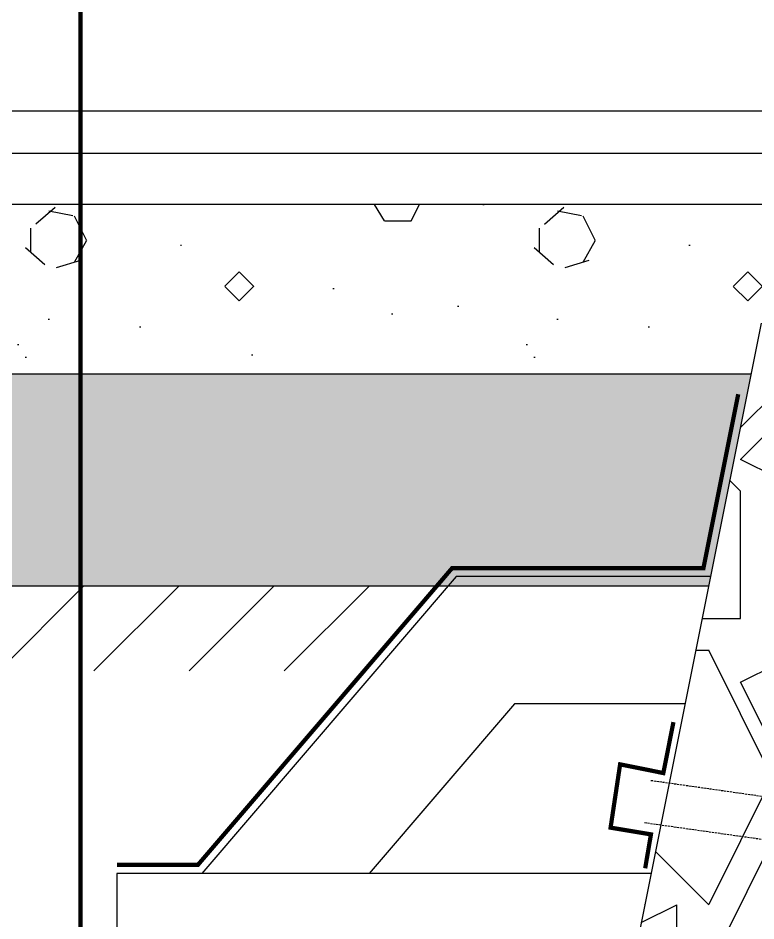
# Model space of a CAD drawing. Extents: x 1332 to 175445, y 256143 to 386027.
# Drawn here: x 44072 to 44942, y 381845 to 382909 of the extents above; entities that cross this region are included whole.
import ezdxf

# ---------------------------------------------------------------- set-up
doc = ezdxf.new("R2010")
doc.units = 0
doc.header["$LTSCALE"] = 10
doc.header["$MEASUREMENT"] = 0
doc.linetypes.add('DASH', pattern=[0.35, 0.25, -0.1])
for name, color, linetype in [('-HD-轮廓线', 4, 'Continuous'), ('00-Ped..Face', 4, 'Continuous'), ('00-Ped..Hatch', 8, 'Continuous'), ('00-Ped..Section', 5, 'Continuous'), ('00-园建', 4, 'Continuous'), ('00-填充', 8, 'Continuous'), ('00-标高', 3, 'Continuous'), ('00-结构边线', 5, 'Continuous'), ('S-4-铺装填充', 8, 'Continuous'), ('Wall-LLS', 4, 'Continuous')]:
    doc.layers.add(name, color=color, linetype=linetype)

msp = doc.modelspace()

# ---------------------------------------------------------------- hatches: boundary and pattern name
at = {"layer": '00-Ped..Hatch'}
h = msp.add_hatch(dxfattribs=at)
h.set_pattern_fill('卵石砌体', color=256, scale=50, style=0)
h.set_pattern_definition([(0, (7916.673643311122, 41837.53309997208), (0, 375), [18.75, -56.25, 18.75, -281.25]), (0, (8010.423643311122, 41875.03309997208), (0, 375), [18.75, -356.25]), (0, (7822.923643311122, 41912.53309997208), (0, 375), [37.5, -337.5]), (0, (7729.173643311122, 41931.28309997208), (0, 375), [56.25, -318.75]), (0, (7916.673643311122, 41950.03309997208), (0, 375), [37.5, -37.5, 56.25, -243.75]), (0, (7897.923643311122, 42006.28309997208), (0, 375), [56.25, -318.75]), (0, (7804.173643311122, 42025.03309997208), (0, 375), [56.25, -131.25, 56.25, -131.25]), (0, (7729.173643311122, 42081.28309997208), (0, 375), [56.25, -18.75, 18.75, -281.25]), (0, (7972.923643311122, 42118.78309997208), (0, 375), [18.75, -356.25]), (0, (7897.923643311122, 42156.28309997208), (0, 375), [37.5, -337.5]), (90, (7654.173643311122, 42175.03309997208), (-375, 2.296212748401287e-14), [37.5, -337.5]), (90, (7691.673643311122, 41912.53309997208), (-375, 2.296212748401287e-14), [18.75, -37.5, 56.25, -262.5]), (90, (7785.423643311122, 41950.03309997208), (-375, 2.296212748401287e-14), [75, -18.75, 18.75, -262.5]), (90, (7841.673643311122, 42043.78309997208), (-375, 2.296212748401287e-14), [56.25, -318.75]), (90, (7860.423643311122, 41875.03309997208), (-375, 2.296212748401287e-14), [37.5, -337.5]), (90, (7879.173643311122, 42175.03309997208), (-375, 2.296212748401287e-14), [37.5, -337.5]), (90, (7897.923643311122, 41950.03309997208), (-375, 2.296212748401287e-14), [37.5, -187.5, 18.75, -131.25]), (90, (7954.173643311122, 42137.53309997208), (-375, 2.296212748401287e-14), [18.75, -18.75, 18.75, -318.75]), (90, (7972.923643311122, 41968.78309997208), (-375, 2.296212748401287e-14), [37.5, -56.25, 37.5, -243.75]), (90, (7991.673643311122, 41875.03309997208), (-375, 2.296212748401287e-14), [37.5, -337.5]), (45, (7672.923643311122, 41875.03309997208), (2.220446049250313e-14, 374.9999993707382), [53.032875, -106.06601, 79.5495, -291.681695]), (45, (7654.173643311122, 41875.03309997208), (2.220446049250313e-14, 374.9999993707382), [53.0330085, -477.297075]), (45, (7860.423643311122, 41912.53309997208), (2.220446049250313e-14, 374.9999993707382), [53.0330085, -477.297075]), (45, (7822.923643311122, 42100.03309997208), (2.220446049250313e-14, 374.9999993707382), [53.0330085, -477.297075]), (45, (7991.673643311122, 41912.53309997208), (2.220446049250313e-14, 374.9999993707382), [53.0330085, -477.297075]), (45, (7672.923643311122, 41950.03309997208), (2.220446049250313e-14, 374.9999993707382), [26.516504, -503.81355]), (45, (7710.423643311122, 42062.53309997208), (2.220446049250313e-14, 374.9999993707382), [26.516504, -503.81355]), (45, (7747.923643311122, 41931.28309997208), (2.220446049250313e-14, 374.9999993707382), [26.516504, -503.81355]), (45, (7785.423643311122, 42062.53309997208), (2.220446049250313e-14, 374.9999993707382), [26.516504, -503.81355]), (45, (7897.923643311122, 41987.53309997208), (2.220446049250313e-14, 374.9999993707382), [26.516504, -503.81355]), (45, (7897.923643311122, 42193.78309997208), (2.220446049250313e-14, 374.9999993707382), [26.516504, -503.81355]), (45, (7935.423643311122, 42156.28309997208), (2.220446049250313e-14, 374.9999993707382), [26.516504, -503.81355]), (45, (7954.173643311122, 41950.03309997208), (2.220446049250313e-14, 374.9999993707382), [26.516504, -503.81355]), (45, (7972.923643311122, 41856.28309997208), (2.220446049250313e-14, 374.9999993707382), [26.516504, -503.81355]), (45, (7972.923643311122, 42006.28309997208), (2.220446049250313e-14, 374.9999993707382), [26.516504, -503.81355]), (45, (7972.923643311122, 42193.78309997208), (2.220446049250313e-14, 374.9999993707382), [26.516504, -503.81355]), (45, (7991.673643311122, 42118.78309997208), (2.220446049250313e-14, 374.9999993707382), [26.516504, -503.81355]), (135, (7916.673643311122, 42156.28309997208), (-374.9999993707382, 2.220446049250313e-14), [26.516504, -503.81355]), (135, (7954.173643311122, 42193.78309997208), (-374.9999993707382, 2.220446049250313e-14), [26.516504, -503.81355]), (135, (7972.923643311122, 42118.78309997208), (-374.9999993707382, 2.220446049250313e-14), [26.516504, -503.81355]), (135, (8029.173643311122, 42193.78309997208), (-374.9999993707382, 2.220446049250313e-14), [26.516504, -503.81355]), (135, (7841.673643311122, 42062.53309997208), (-374.9999993707382, 2.220446049250313e-14), [26.516504, -503.81355]), (135, (7804.173643311122, 42025.03309997208), (-374.9999993707382, 2.220446049250313e-14), [26.516504, -503.81355]), (135, (7691.673643311122, 41931.28309997208), (-374.9999993707382, 2.220446049250313e-14), [26.516504, -503.81355]), (135, (7729.173643311122, 41931.28309997208), (-374.9999993707382, 2.220446049250313e-14), [26.516504, -503.81355]), (135, (7766.673643311122, 42062.53309997208), (-374.9999993707382, 2.220446049250313e-14), [26.516504, -503.81355]), (135, (7691.673643311122, 42006.28309997208), (-374.9999993707382, 2.220446049250313e-14), [26.516504, -503.81355]), (135, (7916.673643311122, 41950.03309997208), (-374.9999993707382, 2.220446049250313e-14), [26.516504, -503.81355]), (135, (7972.923643311122, 41987.53309997208), (-374.9999993707382, 2.220446049250313e-14), [26.516504, -503.81355]), (135, (7991.673643311122, 41912.53309997208), (-374.9999993707382, 2.220446049250313e-14), [26.516504, -503.81355]), (135, (7991.673643311122, 41950.03309997208), (-374.9999993707382, 2.220446049250313e-14), [26.516504, -503.81355]), (135, (8010.423643311122, 41875.03309997208), (-374.9999993707382, 2.220446049250313e-14), [26.516504, -503.81355]), (135, (7710.423643311122, 42100.03309997208), (-374.9999993707382, 2.220446049250313e-14), [53.0330085, -477.297075]), (135, (7897.923643311122, 41987.53309997208), (-374.9999993707382, 2.220446049250313e-14), [53.0330085, -477.297075]), (135, (7879.173643311122, 41856.28309997208), (-374.9999993707382, 2.220446049250313e-14), [132.582521, -397.74756]), (26.56505119999999, (7654.173643311122, 42025.03309997208), (374.9999984068368, 3.056912567522829e-06), [41.925, -796.6004499999999]), (26.56505119999999, (7710.423643311122, 41912.53309997208), (374.9999984068368, 3.056912567522829e-06), [41.925, -796.6004499999999]), (26.56505119999999, (7785.423643311122, 42081.28309997208), (374.9999984068368, 3.056912567522829e-06), [41.925, -796.6004499999999]), (26.56505119999999, (7935.423643311122, 41837.53309997208), (374.9999984068368, 3.056912567522829e-06), [41.925, -796.6004499999999]), (26.56505119999999, (7879.173643311122, 41931.28309997208), (374.9999984068368, 3.056912567522829e-06), [41.925, -796.6004499999999]), (26.56505119999999, (7916.673643311122, 42006.28309997208), (374.9999984068368, 3.056912567522829e-06), [41.925, -796.6004499999999]), (26.56505119999999, (7860.423643311122, 42137.53309997208), (374.9999984068368, 3.056912567522829e-06), [41.925, -796.6004499999999]), (26.56505119999999, (7991.673643311122, 42118.78309997208), (374.9999984068368, 3.056912567522829e-06), [41.925, -796.6004499999999]), (63.43494880000001, (7691.673643311122, 42025.03309997208), (3.736309928115134e-07, 374.9999997484776), [41.925, -796.6004499999999]), (63.43494880000001, (7691.673643311122, 42043.78309997208), (3.736309928115134e-07, 374.9999997484776), [41.925, -796.6004499999999]), (63.43494880000001, (7841.673643311122, 42100.03309997208), (3.736309928115134e-07, 374.9999997484776), [83.85, -754.67545]), (63.43494880000001, (7972.923643311122, 42081.28309997208), (3.736309928115134e-07, 374.9999997484776), [41.925, -796.6004499999999]), (63.43494880000001, (7954.173643311122, 42025.03309997208), (3.736309928115134e-07, 374.9999997484776), [41.925, -796.6004499999999]), (63.43494880000001, (7766.673643311122, 41950.03309997208), (3.736309928115134e-07, 374.9999997484776), [41.925, -796.6004499999999]), (63.43494880000001, (7954.173643311122, 42156.28309997208), (3.736309928115134e-07, 374.9999997484776), [41.925, -796.6004499999999]), (63.43494880000001, (8010.423643311122, 42137.53309997208), (3.736309928115134e-07, 374.9999997484776), [41.925, -796.6004499999999]), (116.5650512, (7672.923643311122, 42137.53309997208), (-3.056912700749592e-06, 374.9999984068368), [41.92499999999998, -796.6004499999996]), (116.5650512, (7879.173643311122, 41837.53309997208), (-3.056912700749592e-06, 374.9999984068368), [41.92499999999998, -796.6004499999996]), (116.5650512, (7710.423643311122, 42081.28309997208), (-3.056912700749592e-06, 374.9999984068368), [41.92499999999998, -796.6004499999996]), (116.5650512, (7991.673643311122, 42043.78309997208), (-3.056912700749592e-06, 374.9999984068368), [41.92499999999998, -796.6004499999996]), (116.5650512, (7860.423643311122, 42025.03309997208), (-3.056912700749592e-06, 374.9999984068368), [41.92499999999998, -796.6004499999996]), (116.5650512, (7972.923643311122, 42100.03309997208), (-3.056912700749592e-06, 374.9999984068368), [41.92499999999998, -796.6004499999996]), (116.5650512, (7785.423643311122, 42025.03309997208), (-3.056912700749592e-06, 374.9999984068368), [41.92499999999998, -796.6004499999996]), (116.5650512, (7710.423643311122, 41950.03309997208), (-3.056912700749592e-06, 374.9999984068368), [41.92499999999998, -796.6004499999996]), (153.4349488, (7691.673643311122, 42118.78309997208), (-374.9999997484776, 3.736310372204343e-07), [41.925, -796.6004499999999]), (153.4349488, (7822.923643311122, 41912.53309997208), (-374.9999997484776, 3.736310372204343e-07), [41.925, -796.6004499999999]), (153.4349488, (7747.923643311122, 42081.28309997208), (-374.9999997484776, 3.736310372204343e-07), [41.925, -796.6004499999999]), (153.4349488, (7972.923643311122, 41931.28309997208), (-374.9999997484776, 3.736310372204343e-07), [41.925, -796.6004499999999]), (153.4349488, (7916.673643311122, 41837.53309997208), (-374.9999997484776, 3.736310372204343e-07), [41.925, -796.6004499999999]), (153.4349488, (7954.173643311122, 42137.53309997208), (-374.9999997484776, 3.736310372204343e-07), [41.925, -796.6004499999999]), (153.4349488, (7897.923643311122, 42006.28309997208), (-374.9999997484776, 3.736310372204343e-07), [41.925, -796.6004499999999]), (153.4349488, (7691.673643311122, 42118.78309997208), (-374.9999997484776, 3.736310372204343e-07), [41.925, -796.6004499999999]), (153.4349488, (8029.173643311122, 42025.03309997208), (-374.9999997484776, 3.736310372204343e-07), [41.925, -796.6004499999999]), (243.4349488, (7672.923643311122, 41875.03309997208), (-3.736308817892109e-07, -374.9999997484776), [41.925, -796.6004499999999])])
h.paths.add_polyline_path([(44886.15251611652, 382238.7593985638), (44936.14723615146, 382488.7329992233), (41006.59857791971, 382489.1074751994), (41006.59857791971, 382239.1074751994)])
h = msp.add_hatch(dxfattribs=at)
h.set_pattern_fill('ANSI31', color=256, scale=50, style=0)
h.set_pattern_definition([(45, (200276.3291344471, 107987.6876585867), (-56.1266007566822, 56.12660075668221), [])])
h.paths.add_polyline_path([(44479.93207751504, 382139.2750117213), (44565.64636256589, 382239.2750117212), (41006.59857791971, 382239.2750117214), (41006.59857791971, 382139.2750117214)])
at = {"layer": '00-填充'}
h = msp.add_hatch(dxfattribs=at)
h.set_pattern_fill('毛石砌体', color=256, scale=50, style=0)
h.set_pattern_definition([(0, (45336.01867544837, 381113.1061388832), (750, 750), [225, -525]), (0, (45786.01867544837, 381188.1061388832), (750, 750), [187.5, -562.5]), (0, (45748.51867544837, 381225.6061388832), (750, 750), [150, -600]), (0, (45523.51867544837, 381413.1061388832), (750, 750), [112.5, -112.5, 150, -375]), (0, (45523.51867544837, 381450.6061388832), (750, 750), [150, -37.5, 187.5, -375]), (0, (45186.01867544837, 381600.6061388832), (750, 750), [187.5, -562.5]), (0, (45898.51867544837, 381638.1061388832), (750, 750), [187.5, -562.5]), (90, (45186.01867544837, 381263.1061388832), (-749.9999999999999, 750.0000000000001), [112.5, -637.5]), (90, (45298.51867544837, 381825.6061388832), (-749.9999999999999, 750.0000000000001), [75, -675]), (90, (45336.01867544837, 381113.1061388832), (-749.9999999999999, 750.0000000000001), [112.5, -637.5]), (90, (45411.01867544837, 381788.1061388832), (-749.9999999999999, 750.0000000000001), [37.5, -712.5]), (90, (45448.51867544837, 381488.1061388832), (-749.9999999999999, 750.0000000000001), [112.5, -637.5]), (90, (45523.51867544837, 381225.6061388832), (-749.9999999999999, 750.0000000000001), [187.5, -562.5]), (90, (45598.51867544837, 381750.6061388832), (-749.9999999999999, 750.0000000000001), [112.5, -637.5]), (90, (45673.51867544837, 381450.6061388832), (-749.9999999999999, 750.0000000000001), [150, -600]), (90, (45711.01867544837, 381450.6061388832), (-749.9999999999999, 750.0000000000001), [150, -600]), (90, (45786.01867544837, 381113.1061388832), (-749.9999999999999, 750.0000000000001), [75, -675]), (90, (45898.51867544837, 381225.6061388832), (-749.9999999999999, 750.0000000000001), [187.5, -562.5]), (45, (45261.01867544837, 381188.1061388832), (4.440892098500626e-14, 749.9999987414762), [318.198, -742.46215]), (45, (45336.01867544837, 381225.6061388832), (4.440892098500626e-14, 749.9999987414762), [159.099, -901.56115]), (45, (45673.51867544837, 381638.1061388832), (4.440892098500626e-14, 749.9999987414762), [212.132025, -848.5281]), (45, (45673.51867544837, 381675.6061388832), (4.440892098500626e-14, 749.9999987414762), [159.099, -901.56115]), (135, (45411.01867544837, 381600.6061388832), (-749.9999987414762, 4.440892098500626e-14), [53.03325, -1007.6269]), (135, (45261.01867544837, 381188.1061388832), (-749.9999987414762, 4.440892098500626e-14), [106.06575, -954.5944000000001]), (135, (45486.01867544837, 381413.1061388832), (-749.9999987414762, 4.440892098500626e-14), [106.06575, -954.5944000000001]), (135, (45673.51867544837, 381600.6061388832), (-749.9999987414762, 4.440892098500626e-14), [106.06575, -954.5944000000001]), (135, (45898.51867544837, 381750.6061388832), (-749.9999987414762, 4.440892098500626e-14), [159.099, -901.56115]), (135, (45898.51867544837, 381713.1061388832), (-749.9999987414762, 4.440892098500626e-14), [106.06575, -954.5944000000001]), (135, (45861.01867544837, 381788.1061388832), (-749.9999987414762, 4.440892098500626e-14), [106.06575, -954.5944000000001]), (135, (45636.01867544837, 381113.1061388832), (-749.9999987414762, 4.440892098500626e-14), [159.099, -901.56115]), (26.56505119999999, (45861.01867544837, 381563.1061388832), (749.9999963664601, 3.00048386137064e-07), [83.85, -1593.20095]), (26.56505119999999, (45673.51867544837, 381375.6061388832), (749.9999963664601, 3.00048386137064e-07), [83.85, -1593.20095]), (26.56505119999999, (45411.01867544837, 381600.6061388832), (749.9999963664601, 3.00048386137064e-07), [167.7, -1509.35095]), (26.56505119999999, (45448.51867544837, 381788.1061388832), (749.9999963664601, 3.00048386137064e-07), [167.7, -1509.35095]), (26.56505119999999, (45448.51867544837, 381600.6061388832), (749.9999963664601, 3.00048386137064e-07), [167.7, -1509.35095]), (26.56505119999999, (45898.51867544837, 381750.6061388832), (749.9999963664601, 3.00048386137064e-07), [167.7, -1509.35095]), (26.56505119999999, (45186.01867544837, 381375.6061388832), (749.9999963664601, 3.00048386137064e-07), [251.5575, -1425.49345]), (26.56505119999999, (45186.01867544837, 381413.1061388832), (749.9999963664601, 3.00048386137064e-07), [251.5575, -1425.49345]), (26.56505119999999, (45186.01867544837, 381713.1061388832), (749.9999963664601, 3.00048386137064e-07), [251.5575, -1425.49345]), (63.43494882, (45561.01867544837, 381675.6061388832), (0.0803227305041343, 750.1606451050518), [83.84999999999995, -1593.199999999999]), (63.43494882, (45898.51867544837, 381638.1061388832), (0.0803227305041343, 750.1606451050518), [83.84999999999995, -1006.1, 167.6999999999999, -419.2499999999998]), (63.43494882, (45823.51867544837, 381563.1061388832), (-1.303391794493791e-06, 749.9999970372804), [167.6999999999999, -1509.350949999999]), (63.43494882, (45373.51867544837, 381638.1061388832), (-1.303391794493791e-06, 749.9999970372804), [167.6999999999999, -1509.350949999999]), (63.43494882, (45336.01867544837, 381638.1061388832), (-1.303391794493791e-06, 749.9999970372804), [167.6999999999999, -1509.350949999999]), (63.43494882, (45598.51867544837, 381713.1061388832), (-1.303391794493791e-06, 749.9999970372804), [251.5574999999999, -1425.493449999999]), (116.5650512, (45411.01867544837, 381525.6061388832), (-3.000486081816689e-07, 749.9999963664601), [83.84999999999995, -1593.200949999999]), (116.5650512, (45898.51867544837, 381450.6061388832), (-3.000486081816689e-07, 749.9999963664601), [83.84999999999995, -1593.200949999999]), (116.5650512, (45748.51867544837, 381225.6061388832), (-3.000486081816689e-07, 749.9999963664601), [167.6999999999999, -1509.350949999999]), (116.5650512, (45711.01867544837, 381263.1061388832), (-3.000486081816689e-07, 749.9999963664601), [167.6999999999999, -1509.350949999999]), (116.5650512, (45786.01867544837, 381788.1061388832), (-3.000486081816689e-07, 749.9999963664601), [167.6999999999999, -1509.350949999999]), (116.5650512, (45186.01867544837, 381413.1061388832), (-3.000486081816689e-07, 749.9999963664601), [167.6999999999999, -1509.350949999999]), (116.5650512, (45561.01867544837, 381113.1061388832), (-3.000486081816689e-07, 749.9999963664601), [251.5574999999999, -1425.493449999999]), (153.43494882, (45823.51867544837, 381563.1061388832), (-749.9999970372805, -1.303391572449186e-06), [167.7, -1509.35095]), (153.43494882, (45861.01867544837, 381525.6061388832), (-749.9999970372805, -1.303391572449186e-06), [167.7, -1509.35095]), (153.43494882, (45298.51867544837, 381150.6061388832), (-749.9999970372805, -1.303391572449186e-06), [83.85, -1593.20095]), (153.43494882, (45523.51867544837, 381450.6061388832), (-749.9999970372805, -1.303391572449186e-06), [83.85, -1593.20095]), (153.43494882, (45673.51867544837, 381675.6061388832), (-749.9999970372805, -1.303391572449186e-06), [83.85, -1593.20095])])
h.paths.add_polyline_path([(45734.25564625691, 380941.1740500358), (45734.25564244221, 381149.275011721), (45434.25563862752, 381149.275011721), (45433.28062489461, 382549.275011721), (44948.12765934895, 382548.635118666), (44604.03095295857, 380828.1515800384)])
at = {"layer": 'S-4-铺装填充'}
h = msp.add_hatch(dxfattribs=at)
h.set_pattern_fill('加气混凝土', color=256, scale=50, style=0)
h.set_pattern_definition([(0, (19662.74723248777, 15439.86536190272), (300, 600), [0, -600]), (0, (19311.74723248777, 15358.86536190272), (300, 600), [0, -600]), (0, (19506.74723248777, 15352.86536190272), (300, 600), [0, -600]), (0, (19719.74723248777, 15529.86536190272), (300, 600), [0, -600]), (0, (19470.74723248777, 15322.86536190272), (300, 600), [0, -600]), (0, (19779.74723248777, 15907.86536190272), (300, 600), [0, -600]), (0, (19596.74723248777, 15859.86536190272), (300, 600), [0, -600]), (0, (19692.74723248777, 15784.86536190272), (300, 600), [0, -600]), (0, (19203.74723248777, 15772.86536190272), (300, 600), [0, -600]), (0, (19497.74723248777, 15745.86536190272), (300, 600), [0, -600]), (0, (19383.74723248777, 15592.86536190272), (300, 600), [0, -600]), (0, (19389.74723248777, 15367.86536190272), (300, 600), [0, -600]), (0, (19614.74723248777, 15343.86536190272), (300, 600), [0, -600]), (0, (19779.74723248777, 15607.86536190272), (300, 600), [0, -600]), (0, (19218.74723248777, 15514.86536190272), (300, 600), [0, -600]), (0, (19269.74723248777, 15616.86536190272), (300, 600), [0, -600]), (0, (19503.74723248777, 15574.86536190272), (300, 600), [0, -600]), (0, (19419.74723248777, 15487.86536190272), (300, 600), [0, -600]), (0, (19371.74723248777, 15685.86536190272), (300, 600), [0, -600]), (0, (19446.74723248777, 15910.86536190272), (300, 600), [0, -600]), (0, (19242.74723248777, 15388.86536190272), (300, 600), [0, -600]), (0, (19572.74723248777, 15787.86536190272), (300, 600), [0, -600]), (0, (19293.74723248777, 15796.86536190272), (300, 600), [0, -600]), (0, (19245.74723248777, 15874.86536190272), (300, 600), [0, -600]), (130.601294, (19742.89009048777, 15720.00821790272), (-1499.999983430985, 1800.000007869767), [26.341554, -11037.111]), (18.4349488, (19700.03294848777, 15731.43678990272), (1499.99999446807, 599.9999955732223), [27.10524, -3767.6279]), (90, (19700.03294848777, 15705.72250590272), (300.0000000000001, 600), [25.714284, -1174.28565]), (161.565051, (19725.74723248777, 15697.15107390272), (-1500.000007552608, 599.9999552724113), [27.10524, -3767.6279]), (53.1301023, (19725.74723248777, 15697.15107390272), (300.0000005671201, 599.9999997164399), [28.57143, -2971.4285]), (135, (19748.60437648777, 15391.43684190272), (-300.0000362661431, 599.9999593952012), [24.24366, -1672.8126]), (45, (19714.31866048777, 15391.43684190272), (299.999998082377, 599.9999975789675), [24.24366, -1672.8126]), (135, (19731.46151848777, 15374.29394190272), (-300.0000362661431, 599.9999593952012), [24.24366, -1672.8126]), (45, (19731.46151848777, 15374.29394190272), (299.999998082377, 599.9999975789675), [24.24366, -1672.8126]), (116.565051, (19460.03297248777, 15794.29393590272), (-5.219298673253547e-05, 1199.999967353521), [31.94382599999999, -638.8764999999999]), (180, (19445.74727248777, 15822.86535990272), (-299.9999999999999, 600), [34.285716, -565.71425]), (63.43494880000001, (19397.17583248777, 15794.29393590272), (2.716145353076627e-06, 1199.999994186336), [31.943826, -638.8765000000001]), (116.565051, (19411.46153248777, 15765.72250590272), (-5.219298673253547e-05, 1199.999967353521), [31.94382599999999, -638.8764999999999]), (0, (19411.46153248777, 15765.72250590272), (300, 600), [34.285716, -565.71425]), (63.43494880000001, (19445.74727248777, 15765.72250590272), (2.716145353076627e-06, 1199.999994186336), [31.943826, -638.8765000000001]), (107.102728, (19685.74723048777, 15591.43682190272), (-899.9999655924546, 3000.000004840143), [38.861346, -16282.9025]), (143.972626, (19674.31865848777, 15628.57964790272), (-5699.99992773809, 4199.999995246334), [38.861346, -8122.02]), (180, (19642.89008848777, 15651.43679190272), (-299.9999999999999, 600), [37.142856, -562.8571]), (36.02737329999999, (19574.31866248777, 15628.57964790272), (5699.999957876589, 4199.999954722195), [38.86134599999999, -8122.019999999999]), (71.5650511, (19562.89009048777, 15594.29396190272), (900.0000046203285, 2999.99999483479), [36.140316, -3758.5928]), (107.102728, (19574.31866248777, 15557.15108190272), (-899.9999655924546, 3000.000004840143), [38.861346, -16282.9025]), (143.972626, (19605.74723248777, 15534.29396190272), (-5699.99992773809, 4199.999995246334), [38.861346, -8122.02]), (0, (19605.74723248777, 15534.29396190272), (300, 600), [37.142856, -562.8571]), (36.02737329999999, (19642.89008848777, 15534.29396190272), (5699.999957876589, 4199.999954722195), [38.86134599999999, -8122.019999999999]), (71.5650511, (19674.31865848777, 15557.15108190272), (900.0000046203285, 2999.99999483479), [36.140316, -3758.5928]), (150.255118, (19691.46151648777, 15871.43678790272), (-900.0000021301363, 599.9999925650195), [23.03502, -4814.319600000001]), (90, (19671.46151848777, 15860.00822190272), (300.0000000000001, 600), [22.857144, -1177.14275]), (29.7448813, (19671.46151848777, 15860.00822190272), (900.0000005300184, 599.9999971978212), [23.03502, -4814.319600000001]), (116.565051, (19551.46151848777, 15445.72250190272), (-5.219298673253547e-05, 1199.999967353521), [31.94382599999999, -638.8764999999999]), (168.690067, (19537.17580648777, 15474.29396190272), (-2700.000002003099, 599.9999849441089), [29.137254, -6089.685500000001]), (41.18592510000001, (19485.74723248777, 15460.00826190272), (7499.999954558658, 6599.999942288418), [30.371844, -12725.802]), (90, (19485.74723248777, 15431.43680190272), (300.0000000000001, 600), [28.57143, -1171.4285]), (138.814074, (19508.60437648777, 15411.43682190272), (-7499.999866690215, 6600.000042036299), [30.371844, -12725.802]), (16.6992442, (19508.60437648777, 15411.43682190272), (9899.99992551639, 2999.999968578065), [29.82945, -12498.5375]), (60.9453959, (19537.17580648777, 15420.00824190272), (299.9999992038756, 599.9999946927048), [29.416086, -12325.3395]), (109.983106, (19300.03295248777, 15697.15107390272), (-1500.00000564993, 4199.999988885022), [33.44200199999997, -14012.19749999999]), (155.556045, (19288.60439248777, 15728.57964990272), (-3900.000014866057, 1799.999962602966), [34.522986, -14465.1315]), (24.4439547, (19225.74725248777, 15728.57964990272), (3900.000001945477, 1799.999991342401), [34.522986, -14465.1315]), (70.01689340000001, (19214.31869248777, 15697.15107390272), (1500.000004522143, 4199.999989580724), [33.442002, -14012.1975]), (109.983106, (19225.74725248777, 15665.72250390272), (-1500.00000564993, 4199.999988885022), [33.44200199999997, -14012.19749999999]), (160.016893, (19257.17585248777, 15654.29393190272), (-1500.00000088163, 599.9999726666744), [33.442002, -6989.377500000001]), (19.9831065, (19257.17585248777, 15654.29393190272), (1499.999991764409, 599.9999990480279), [33.442002, -6989.377500000001]), (70.01689340000001, (19288.60439248777, 15665.72250390272), (1500.000004522143, 4199.999989580724), [33.442002, -14012.1975]), (122.005383, (19522.89008848777, 15642.86535990272), (-300.00004026147, 599.9999693707862), [26.954232, -5633.434]), (18.4349488, (19482.89009248777, 15657.15107790272), (1499.99999446807, 599.9999955732223), [27.10524, -3767.6279]), (90, (19482.89009248777, 15631.43678790272), (300.0000000000001, 600), [25.714284, -1174.28565]), (161.565051, (19508.60437648777, 15622.86536190272), (-1500.000007552608, 599.9999552724113), [27.10524, -3767.6279]), (54.46232220000002, (19508.60437648777, 15622.86536190272), (2099.999996957259, 2999.999995506066), [24.57807, -10298.2115]), (116.565051, (19348.60439248777, 15497.15108190272), (-5.219298673253547e-05, 1199.999967353521), [31.94382599999999, -638.8764999999999]), (180, (19334.31869248777, 15525.72254190272), (-299.9999999999999, 600), [31.42857, -568.5714]), (59.0362434, (19285.74725248777, 15497.15108190272), (300.0000009765315, 599.9999970877775), [33.31972799999998, -6963.821999999996]), (120.963756, (19302.89009248777, 15468.57968190272), (-300.0000409979644, 599.9999724465997), [33.319728, -6963.821999999999]), (0, (19302.89009248777, 15468.57968190272), (300, 600), [31.42857, -568.5714]), (63.43494880000001, (19334.31869248777, 15468.57968190272), (2.716145353076627e-06, 1199.999994186336), [31.943826, -638.8765000000001])])
h.paths.add_polyline_path([(45183.28062489461, 382549.275011721), (45183.28062489461, 382689.2750117212), (41006.59857791971, 382689.2750117214), (41006.59857791971, 382489.2750117214), (44936.25563865085, 382489.2750117212), (44948.25563862752, 382549.275011721)])

# ---------------------------------------------------------------- linework, layer by layer
at = {"layer": '-HD-轮廓线', "elevation": -36502.99999999999}
msp.add_lwpolyline([(45503.28062489461, 381150.2737643149), (45503.28062489461, 382799.275011721), (41006.59857791969, 382799.2750117211)], dxfattribs=at)
at = {"layer": '00-Ped..Face'}
msp.add_line((45203.28062489461, 382749.275011721, -36502.99999999999), (41006.59857791969, 382749.2750117211, -36502.99999999999), dxfattribs=at)
at = {"layer": '00-Ped..Section'}
for p, q in [((45183.28062489461, 382689.2750117212, -36502.99999999999), (41006.5985779197, 382689.2750117212, -36502.99999999999)), ((44936.25563865085, 382489.2750117212, -36502.99999999999), (41006.5985779197, 382489.2750117212, -36502.99999999999)), ((44886.25563874782, 382239.2750117212, -36502.99999999999), (41006.5985779197, 382239.2750117212, -36502.99999999999))]:
    msp.add_line(p, q, dxfattribs=at)
at = {"layer": '00-园建', "linetype": 'DASH', "const_width": 5, "elevation": -36502.99999999999}
msp.add_lwpolyline([(44645.5905677322, 384432.177536322), (54869.66529586349, 384432.177536322, -0.414213562373095), (55369.66529586349, 383932.177536322), (55369.66529586349, 380954.6500861038, -0.414213562373095), (54869.66529586349, 380454.6500861038), (44645.5905677322, 380454.6500861038, -0.414213562373095), (44145.5905677322, 380954.6500861038), (44145.5905677322, 383932.177536322, -0.414213562373095)], format="xyb", close=True, dxfattribs=at)
at = {"layer": '00-园建', "linetype": 'DASH', "elevation": -36502.99999999999}
for points in [[(44818.19167197447, 382010.3154569977), (45503.28062489461, 381913.1066052604)], [(44810.87351333755, 381960.5434889783), (45503.28062489461, 381862.7027268724)]]:
    msp.add_lwpolyline(points, dxfattribs=at)
at = {"layer": '00-标高', "linetype": 'DASH', "const_width": 5, "elevation": -36502.99999999999}
msp.add_lwpolyline([(44844.92654901729, 382078.9746154766), (44832.99496120672, 382018.9395372171), (44782.02389297261, 382029.192797051), (44770.78088885856, 381954.550406055), (44818.38857212314, 381946.6227373928), (44811.60242305765, 381906.6497024332)], dxfattribs=at)
at = {"layer": '00-结构边线'}
for p, q in [((44588.51952920657, 382250.5944655112, -36502.99999999999), (44288.51952892324, 381900.5944624718, -36502.99999999999)), ((44888.51952920657, 382250.5944655112, -36502.99999999999), (44588.51952920657, 382250.5944655112, -36502.99999999999)), ((44657.50976792462, 382100.5944655112, -36502.99999999999), (44486.08119521765, 381900.5944624718, -36502.99999999999)), ((44858.51952926475, 382100.5944655112, -36502.99999999999), (44657.50976792462, 382100.5944655112, -36502.99999999999)), ((44858.51952873738, 382100.5944654517, -36502.99999999999), (44705.54894390268, 382100.5944651483, -36502.99999999999)), ((44818.5195290293, 381900.5944624718, -36502.99999999999), (44188.51952892324, 381900.5944624718, -36502.99999999999)), ((44188.51952892324, 381900.5944624718, -36502.99999999999), (44188.51952892324, 381700.5944624718, -36502.99999999999)), ((44818.51952873738, 381900.5944649748, -36502.99999999999), (44665.54894386799, 381900.5944649748, -36502.99999999999))]:
    msp.add_line(p, q, dxfattribs=at)
at = {"layer": '00-结构边线', "elevation": -36502.99999999999}
msp.add_lwpolyline([(44948.25563862752, 382549.275011721), (44604.03095295857, 380828.1515800384)], dxfattribs=at)
at = {"layer": 'Wall-LLS', "linetype": 'DASH', "ltscale": 0.1, "const_width": 5, "elevation": -36502.99999999999}
msp.add_lwpolyline([(44921.31057277629, 382465.5398789088), (44880.32149017626, 382260.5944655112), (44583.9201799587, 382260.5944655112), (44283.92017967537, 381910.5944624718), (44188.51952892324, 381910.5944624718)], dxfattribs=at)

doc.saveas('drawing.dxf')
